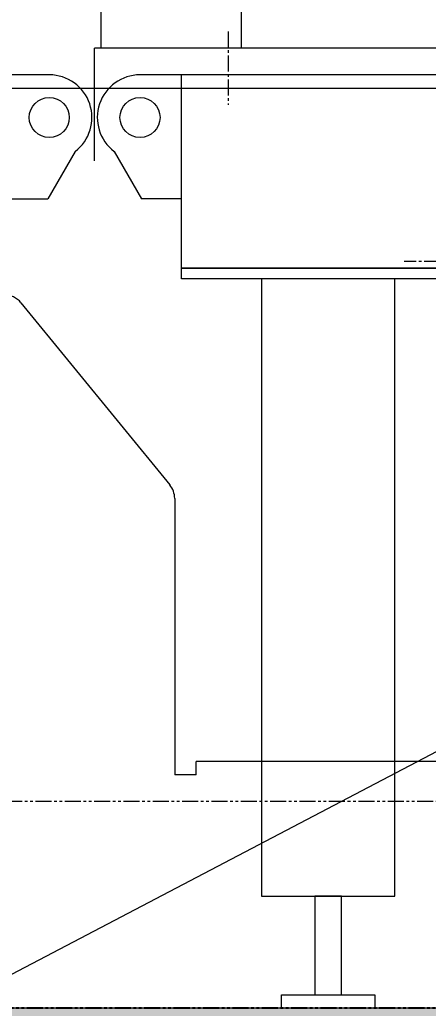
# Model space of a CAD drawing. Header units: millimetres. Extents: x -50460 to 50460, y -35640 to 35640.
# Drawn here: x -35601 to -35295, y 20464 to 21206 of the extents above; entities that cross this region are included whole.
import ezdxf

# ---------------------------------------------------------------- set-up
doc = ezdxf.new("R2010")
doc.units = ezdxf.units.MM
doc.linetypes.add('双点画线', pattern=[22, 12, -2, 2, -2, 2, -2])
doc.linetypes.add('点画线', pattern=[18, 12, -2, 2, -2])
doc.layers.get('0').update_dxf_attribs({"lineweight": 35})
for name, color, linetype, lineweight in [('7', 30, '双点画线', 18), ('CONV', 4, 'Continuous', 18), ('EB0', 7, 'Continuous', 15), ('EB0_1', 7, 'Continuous', 15), ('中心线', 1, '点画线', 18), ('中心线层', 1, '点画线', 18), ('剖面线层', 6, 'Continuous', 18), ('实线', 7, 'Continuous', 15), ('尺寸线层', 4, 'Continuous', 18)]:
    doc.layers.add(name, color=color, linetype=linetype, lineweight=lineweight)
doc.styles.get("Standard").update_dxf_attribs({"font": ''})
doc.styles.get('Standard').set_extended_font_data('宋体')
doc.dimstyles.new('AM_DEMATIC$0', dxfattribs={"dimscale": 120, "dimtxt": 3, "dimasz": 1.5, "dimexe": 1, "dimexo": 0, "dimgap": 1, "dimtad": 1, "dimdsep": 46, "dimtxsty": 'Standard', "dimblk": '_CAXARROW', "dimcen": 0, "dimdle": 3, "dimclrd": 256, "dimclre": 256, "dimclrt": 2, "dimadec": 0, "dimazin": 2, "dimtfac": 0.707107, "dimtdec": 3, "dimtmove": 0, "dimatfit": 3, "dimfxl": 0, "dimfrac": 2, "dimtolj": 1, "dimlwd": 18, "dimarcsym": 0})

# ---------------------------------------------------------------- blocks, each defined once
blk = doc.blocks.new('*X2')
at = {"layer": 'CONV'}
for p, q in [((2866, 700), (65, 700)), ((2900, 635.52), (2900, 700)), ((2900, 635.52), (2900, 700)), ((2965, 700), (2934, 700)), ((5366, 700), (2965, 700)), ((2965, 555), (2965, 700)), ((2885.37, 642.57), (2864.85, 607.02)), ((2914.63, 642.57), (2935.15, 607.02)), ((2835, 607.02), (2864.85, 607.02)), ((2965, 607.02), (2935.15, 607.02)), ((5335, 555), (2965, 555)), ((2900, 0), (0, 0)), ((5400, 0), (2900, 0))]:
    blk.add_line(p, q, dxfattribs=at)
for points in [[(2965, 555), (3185, 555), (3185, 547), (2965, 547), (2965, 555)], [(3125, 547), (3025, 547), (3025, 84), (3125, 84), (3125, 547)], [(3065, 10), (3085, 10), (3085, 84), (3065, 84), (3065, 10)], [(3040, 10), (3110, 10), (3110, 0), (3040, 0), (3040, 10)]]:
    blk.add_lwpolyline(points, dxfattribs=at)
for centre in [(2866, 668.02), (2934, 668.02)]:
    blk.add_circle(centre, 15, dxfattribs=at)
for centre, start, end in [((2866, 668.02), 307.28428, 90), ((2934, 668.02), 90, 232.71572)]:
    blk.add_arc(centre, 31.98, start, end, dxfattribs=at)
blk = doc.blocks.new('*X244')
at = {"layer": '剖面线层', "linetype": 'Continuous', "lineweight": 18}
h = blk.add_hatch(dxfattribs=at)
h.set_pattern_fill('AR-CONC', color=256, style=0)
h.set_pattern_definition([(50, (0, 0), (182.18467, -15.9391), [19.05, -209.55]), (355, (0, 0), (-35.2428, 191.05664), [15.24, -167.64]), (100.451, (15.18, -1.33), (146.9425, 175.1167), [16.19, -178.09]), (46.1842, (0, 50.8), (271.07904, -42.0423), [28.575, -314.325]), (96.6356, (22.6, 47.3), (237.4042, 247.4256), [24.285, -267.135]), (351.184, (0, 50.8), (237.4046, 247.4251), [22.86, -251.46]), (21, (25.4, 38.1), (151.61488, -102.26552), [19.05, -209.55]), (326, (25.4, 38.1), (61.80203, 184.18797), [15.24, -167.64]), (71.4514, (38.03, 29.58), (213.4165, 81.92286), [16.19, -178.09]), (37.5, (0, 0), (3.0886, 84.55504), [0, -165.608, 0, -170.18, 0, -168.275]), (7.5, (0, 0), (66.81966, 100.18057), [0, -97.028, 0, -161.798, 0, -64.135]), (-32.5, (-56.64, 0), (135.590595, -5.728744), [0, -63.5, 0, -198.12, 0, -262.89]), (-42.5, (-82.04, 0), (148.12918, 25.4265), [0, -82.55, 0, -131.572, 0, -186.69])])
edge = h.paths.add_edge_path(flags=0)
edge.add_spline(control_points=[(-64667.56, -100), (-64658.88, -84.4), (-64651.17, -66.3), (-64650.02, -48.67)], knot_values=[0, 0, 0, 0, 54.680686, 54.680686, 54.680686, 54.680686], weights=[1, 1, 1, 1], degree=3, periodic=0)
edge.add_spline(control_points=[(-64650.02, -48.67), (-64649.79, -45.22), (-64650, -15.56), (-64687.48, 29.82), (-64674.52, 80.02), (-64667.56, 100)], knot_values=[0, 0, 0, 0, 10.510768, 91.048565, 154.862088, 154.862088, 154.862088, 154.862088], weights=[1, 1, 1, 1, 1, 1], degree=3, periodic=0)
edge.add_line((-64667.56, 100), (-10066.82, 100))
edge.add_spline(control_points=[(-10066.82, 100), (-10073.78, 80.02), (-10086.74, 29.82), (-10036.22, -31.33), (-10056.44, -81.36), (-10066.82, -100)], knot_values=[0, 0, 0, 0, 64.069741, 144.930907, 209.542774, 209.542774, 209.542774, 209.542774], weights=[1, 1, 1, 1, 1, 1], degree=3, periodic=0)
edge.add_line((-10066.82, -100), (-64667.56, -100))
at = {"layer": '7', "linetype": '双点画线', "lineweight": 25}
blk.add_line((-10066.82, 100), (-64667.56, 100), dxfattribs=at)
blk = doc.blocks.new('*X810')
at = {"layer": 'EB0'}
blk.add_line((-104, -385), (-104, -375), dxfattribs=at)
at = {"layer": 'EB0_1'}
for p, q in [((-750, 130), (280, 130)), ((-235.2, -30.88), (-123.61, -167.56)), ((-120, -177.68), (-120, -385)), ((2294, -375), (-104, -375)), ((-104, -385), (-120, -385))]:
    blk.add_line(p, q, dxfattribs=at)
for centre, start, end in [((-247.59, -41), 39.23004, 90), ((-136, -177.68), 0, 39.23004)]:
    blk.add_arc(centre, 16, start, end, dxfattribs=at)
at = {"layer": '中心线层'}
blk.add_line((205.06, 0), (52.04, 0), dxfattribs=at)
blk = doc.blocks.new('*X805')
at = {"layer": '7'}
blk.add_line((867.63, -157.5), (-3831.24, -157.5), dxfattribs=at)
at = {"layer": 'EB0'}
for p, q in [((-2730, 407.51), (-2730, 6477.5)), ((-2835, 407.5), (-2835, 437.51)), ((-2380, 407.5), (-2840, 407.5)), ((-2840, 377.5), (-2840, 407.5)), ((-2840, 377.5), (-2380, 377.5))]:
    blk.add_line(p, q, dxfattribs=at)
at = {"layer": '中心线'}
blk.add_line((-2740, 420.11), (-2740, 365.11), dxfattribs=at)
at = {"layer": '尺寸线层'}
blk.add_blockref('*X810', (-2660, 247.5), dxfattribs=at)
blk = doc.blocks.new('*X1168')
at = {"layer": '尺寸线层', "linetype": 'Continuous', "lineweight": 18, "transparency": 16777216}
for points in [[(-36114.74, 19488.91), (-35934.74, 19466.41), (-35934.74, 19511.41)], [(-32894.93, 19488.91), (-33074.93, 19466.41), (-33074.93, 19511.41)]]:
    blk.add_hatch(color=256, dxfattribs=at).paths.add_polyline_path(points, flags=0)
at = {"layer": '尺寸线层', "transparency": 16777216}
for p, q in [((-36114.74, 20544.44), (-36114.74, 19368.91)), ((-32894.93, 20464.44), (-32894.93, 19368.91))]:
    blk.add_line(p, q, dxfattribs=at)
at = {"layer": '尺寸线层', "linetype": 'Continuous', "lineweight": 18, "transparency": 16777216}
blk.add_line((-32894.93, 19488.91), (-36114.74, 19488.91), dxfattribs=at)
at = {"layer": '尺寸线层', "color": 2, "transparency": 16777216, "insert": (-34491.84, 19788.91), "char_height": 360, "width": 1936, "attachment_point": 5, "line_spacing_factor": 1.37}
blk.add_mtext('3220', dxfattribs=at)
blk = doc.blocks.new('_CAXARROW')
blk.add_hatch(color=0).paths.add_polyline_path([(0, 0), (-1, 0.125), (-1, -0.125)], flags=0)
blk = doc.blocks.new('*X1190')
at = {"layer": '尺寸线层', "color": 0, "linetype": 'Continuous', "lineweight": 18}
blk.add_line((0, 0), (-4996.04, -2619.18), dxfattribs=at)

msp = doc.modelspace()

# ---------------------------------------------------------------- linework, layer by layer
at = {"layer": '7'}
msp.add_line((-31837.11, 20619.445), (-36535.981, 20619.445), dxfattribs=at)

# ---------------------------------------------------------------- block references
at = {"layer": 'EB0'}
msp.add_blockref('*X244', (27151.299, 20364.445), dxfattribs=at)
at = {"layer": '实线'}
msp.add_blockref('*X2', (-38444.742, 20464.445), dxfattribs=at)

# ---------------------------------------------------------------- next in the draw order: block references
at = {"layer": '尺寸线层'}
msp.add_blockref('*X805', (-32704.742, 20776.945), dxfattribs=at)

# ---------------------------------------------------------------- next in the draw order: block references
msp.add_blockref('*X1190', (-35111.586, 20749.634), dxfattribs=at)

# ---------------------------------------------------------------- next in the draw order: dimensions: what is measured, and where the dimension line sits
dim = msp.add_linear_dim(base=(-36114.742, 19488.914), p1=(-32894.932, 20464.445), p2=(-36114.742, 20544.445), text='3220', dimstyle='AM_DEMATIC$0', override={"dimsah": 1, "dimtfill": 1, "dimtzin": 8}, dxfattribs=at)
dim.commit()
dim.dimension.update_dxf_attribs({"geometry": '*X1168', "text_midpoint": (-34504.837, 19488.914)})

doc.saveas('drawing.dxf')
